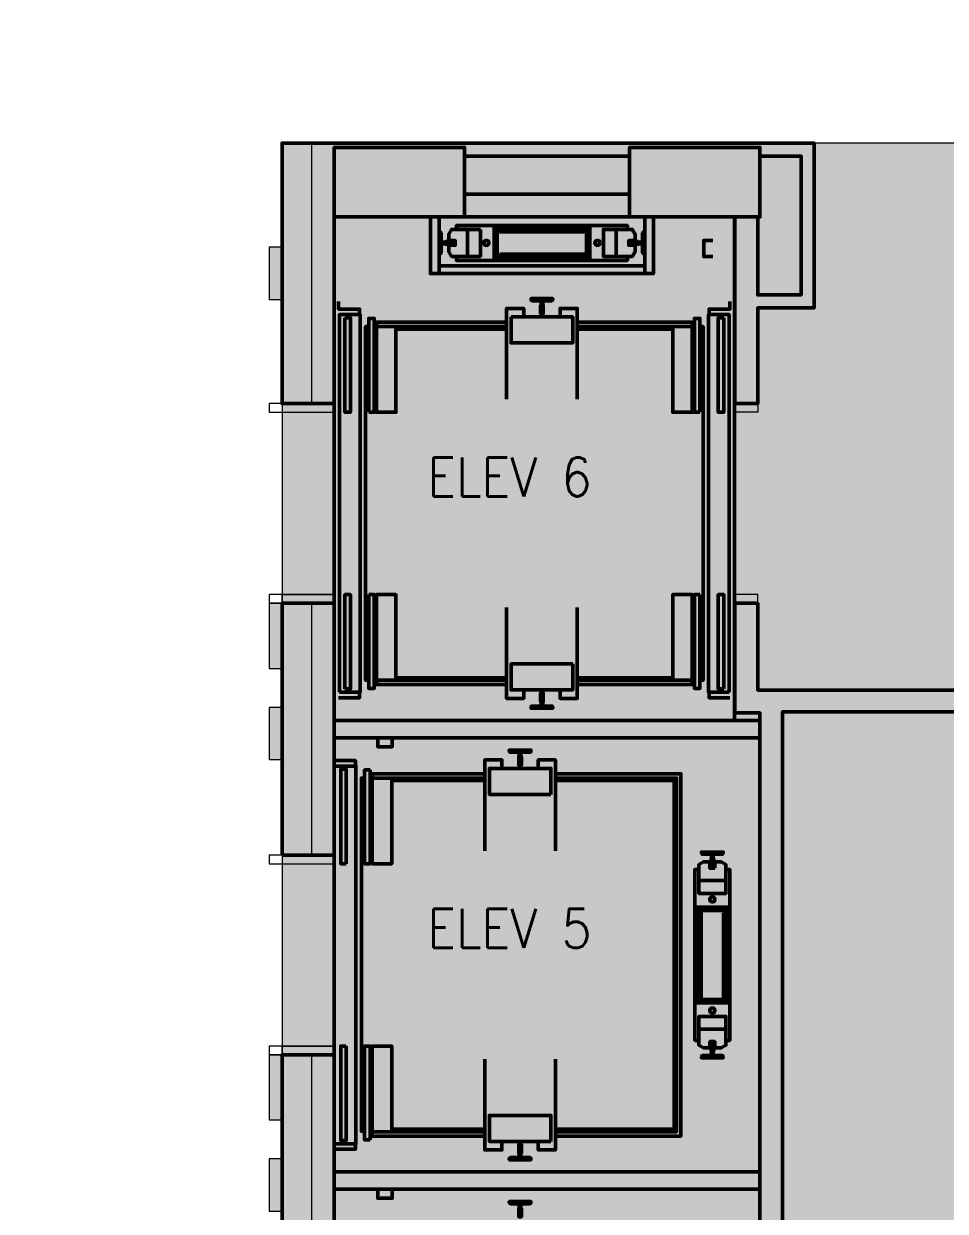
# Model space of a CAD drawing. Header units: inches. Extents: x 416 to 2283, y -56 to 1824.
# Drawn here: x 1108.4 to 1320.6, y 705.9 to 979.5 of the extents above; entities that cross this region are included whole.
import ezdxf

# ---------------------------------------------------------------- set-up
doc = ezdxf.new("R2010")
doc.units = ezdxf.units.IN
doc.header["$MEASUREMENT"] = 0
for name, color, linetype, lineweight in [('A-DETL-GENF', 92, 'Continuous', 9), ('A-DETL-THIN', 151, 'Continuous', 9), ('Orbis - Background_dwg', 8, 'Continuous', 9), ('Orbis_AR$0$TI_Grid_E957150$0$S-11-COLS-CONC', 50, 'Continuous', 50), ('Orbis_BB$0$A-Wall-Exst', 7, 'Continuous', 9), ('Orbis_BB$0$TI_ARCH-02_E957150$0$A-Anno-Note96', 10, 'Continuous', 20), ('Orbis_BB$0$TI_ARCH-02_E957150$0$A-Door', 250, 'Continuous', 13), ('Orbis_BB$0$TI_Grid_E957150$0$S-02-COLS-CONC', 50, 'Continuous', 50), ('Orbis_BB$0$TI_Grid_E957150$0$S-04-COLS-CONC', 50, 'Continuous', 50), ('Orbis_BB$0$TI_Grid_E957150$0$S-05-COLS-CONC', 50, 'Continuous', 50), ('Orbis_BB$0$TI_Grid_E957150$0$S-06-COLS-CONC', 50, 'Continuous', 50), ('Orbis_BB$0$TI_Grid_E957150$0$S-07-COLS-CONC', 50, 'Continuous', 50), ('Orbis_BB$0$TI_Grid_E957150$0$S-08-COLS-CONC', 50, 'Continuous', 50), ('Orbis_BB$0$TI_Grid_E957150$0$S-09-COLS-CONC', 50, 'Continuous', 50), ('Orbis_BB$0$TI_Grid_E957150$0$S-11-COLS-CONC', 50, 'Continuous', 50), ('Orbis_BB$0$TI_Grid_E957150$0$S-12-COLS-CONC', 50, 'Continuous', 50), ('Orbis_BB$0$TI_Grid_E957150$0$S-13-COLS-CONC', 50, 'Continuous', 50), ('Orbis_BB$0$TI_Grid_E957150$0$S-13-COLS-CONC-PATT', 10, 'Continuous', 20), ('Orbis_BB$0$TI_Grid_E957150$0$S-14-COLS-CONC', 50, 'Continuous', 50), ('Orbis_BB$0$TI_Grid_E957150$0$S-P1-COLS-CONC', 50, 'Continuous', 50), ('Orbis_BB$0$TI_Grid_E957150$0$S-P4-COLS-CONC', 50, 'Continuous', 50)]:
    doc.layers.add(name, color=color, linetype=linetype, lineweight=lineweight)
doc.layers.add('Orbis_BB$0$TI_ARCH-02_E957150$0$A-Door-NPLT', color=250, linetype='Continuous', lineweight=13, plot=False)
doc.styles.add('romans', font='romans__.ttf', dxfattribs={"width": 0.9, "height": 9})

# ---------------------------------------------------------------- blocks, each defined once
blk = doc.blocks.new('Orbis - Background_dwg__U12-7347693-Level XX  POWER _ SIGNAL')
at = {"layer": 'Orbis_BB$0$TI_Grid_E957150$0$S-13-COLS-CONC-PATT', "lineweight": 50}
blk.add_hatch(color=50, dxfattribs=at).paths.add_polyline_path([(11986.16, 1740.91), (11986.16, 1756.91), (11956.16, 1756.91), (11956.16, 1740.91), (11985.66, 1740.91)], flags=0)
at = {"layer": 'Orbis_BB$0$TI_Grid_E957150$0$S-13-COLS-CONC', "flags": 128}
blk.add_lwpolyline([(11986.16, 1756.91), (11956.16, 1756.91), (11956.16, 1740.91), (11986.16, 1740.91)], close=True, dxfattribs=at)
blk = doc.blocks.new('Orbis - Background_dwg__U17-7347698-Level XX  POWER _ SIGNAL')
at = {"layer": 'Orbis_BB$0$TI_Grid_E957150$0$S-13-COLS-CONC-PATT', "lineweight": 50}
blk.add_hatch(color=50, dxfattribs=at).paths.add_polyline_path([(11918.16, 1740.91), (11918.16, 1756.91), (11888.16, 1756.91), (11888.16, 1740.91), (11902.68, 1740.91)], flags=0)
at = {"layer": 'Orbis_BB$0$TI_Grid_E957150$0$S-13-COLS-CONC', "flags": 128}
blk.add_lwpolyline([(11918.16, 1740.91), (11888.16, 1740.91), (11888.16, 1756.91), (11918.16, 1756.91)], close=True, dxfattribs=at)
blk = doc.blocks.new('Orbis - Background_dwg__U39-7347720-Level XX  POWER _ SIGNAL')
at = {"layer": 'Orbis_BB$0$TI_Grid_E957150$0$S-12-COLS-CONC', "flags": 128}
blk.add_lwpolyline([(11918.16, 1740.91), (11888.16, 1740.91), (11888.16, 1756.91), (11918.16, 1756.91)], close=True, dxfattribs=at)
blk = doc.blocks.new('Orbis - Background_dwg__U40-7347721-Level XX  POWER _ SIGNAL')
at = {"layer": 'Orbis_BB$0$TI_Grid_E957150$0$S-12-COLS-CONC', "flags": 128}
blk.add_lwpolyline([(11986.16, 1740.91), (11956.16, 1740.91), (11956.16, 1756.91), (11986.16, 1756.91)], close=True, dxfattribs=at)
blk = doc.blocks.new('Orbis - Background_dwg_Orbis_BB-7347761-Level XX  POWER _ SIGNAL')
at = {"layer": 'Orbis_BB$0$A-Wall-Exst'}
h = blk.add_hatch(color=256, dxfattribs=at)
h.paths.add_polyline_path([(12382.66, 1399.92), (12382.66, 1400.92), (12382.66, 1415.92), (12382.6, 1415.92), (12382.6, 1399.92)], flags=0)
h.paths.add_polyline_path([(11876.16, 1399.92), (11882.91, 1399.92), (11882.91, 1402.92), (11888.16, 1402.92), (11888.16, 1443.92), (11873.16, 1443.92), (11873.16, 1428.92), (11876.16, 1428.92), (11876.16, 1400.91)], flags=0)
h.paths.add_polyline_path([(11986.16, 1404.92), (11991.41, 1404.92), (11991.41, 1626.92), (12056.66, 1626.92), (12056.66, 1631.92), (11985.66, 1631.92), (11985.66, 1651.92), (11980.41, 1651.92), (11980.41, 1626.67), (11986.16, 1626.67), (11986.16, 1411.13)], flags=0)
h.paths.add_polyline_path([(12125.14, 1404.92), (12205.91, 1404.92), (12205.91, 1512.91), (12097.41, 1512.91), (12097.41, 1404.92), (12102.66, 1404.92)], flags=0)
h.paths.add_polyline_path([(12377.72, 1404.92), (12377.72, 1703.29), (12382.6, 1703.29), (12382.6, 1691.42), (12382.66, 1691.42), (12382.66, 1757.92), (12261.66, 1757.92), (12261.66, 1752.92), (12377.66, 1752.92), (12377.66, 1404.92)], flags=0)
h.paths.add_polyline_path([(12102.66, 1405.17), (12102.66, 1507.66), (12200.66, 1507.66), (12200.66, 1405.17), (12125.14, 1405.17)], flags=0)
h.paths.add_polyline_path([(11918.16, 1411.66), (11956.16, 1411.66), (11956.16, 1416.91), (11918.16, 1416.91)], flags=0)
h.paths.add_polyline_path([(12382.66, 1415.92), (12382.66, 1516.42), (12382.6, 1516.42), (12382.6, 1415.92)], flags=0)
h.paths.add_polyline_path([(11882.91, 1489.92), (11888.16, 1489.92), (11888.16, 1547.92), (11873.16, 1547.92), (11873.16, 1532.92), (11876.16, 1532.92), (11876.16, 1523.92), (11873.16, 1523.92), (11873.16, 1511.92), (11876.16, 1511.92), (11876.16, 1489.92), (11881.21, 1489.92)], flags=0)
h.paths.add_polyline_path([(12382.66, 1639.42), (12382.66, 1640.42), (12382.6, 1640.42), (12382.6, 1639.42)], flags=0)
h.paths.add_polyline_path([(12382.6, 1519.42), (12382.66, 1519.42), (12382.66, 1639.42), (12382.6, 1639.42), (12382.6, 1560.38)], flags=0)
h.paths.add_polyline_path([(12125.14, 1536.67), (12200.66, 1536.67), (12200.66, 1542.91), (12204.66, 1542.91), (12204.66, 1722.91), (12200.66, 1722.91), (12200.66, 1752.92), (12221.66, 1752.92), (12221.66, 1757.92), (12196.66, 1757.92), (12196.66, 1751.92), (12198.66, 1751.92), (12198.66, 1541.92), (12104.66, 1541.92), (12104.66, 1751.92), (12156.66, 1751.92), (12156.66, 1757.92), (12085.66, 1757.92), (12085.66, 1719.93), (12098.66, 1719.93), (12098.66, 1631.92), (12096.66, 1631.92), (12096.66, 1626.92), (12098.66, 1626.92), (12098.66, 1542.91), (12102.66, 1542.91), (12102.66, 1536.67), (12104.66, 1536.67)], flags=0)
h.paths.add_polyline_path([(11879.25, 1593.92), (11888.16, 1593.92), (11888.16, 1651.92), (11873.16, 1651.92), (11873.16, 1636.92), (11876.16, 1636.92), (11876.16, 1627.92), (11873.16, 1627.92), (11873.16, 1615.92), (11876.16, 1615.92), (11876.16, 1593.92)], flags=0)
h.paths.add_polyline_path([(12382.6, 1643.42), (12382.66, 1643.44), (12382.66, 1684.42), (12382.6, 1684.42), (12382.6, 1643.44)], flags=0)
h.paths.add_polyline_path([(11888.16, 1697.92), (11888.16, 1756.91), (11918.16, 1756.91), (11918.16, 1754.92), (11956.16, 1754.92), (11956.16, 1756.91), (11986.16, 1756.91), (11986.16, 1754.92), (11995.66, 1754.92), (11995.66, 1722.93), (11985.66, 1722.93), (11985.66, 1740.91), (11980.41, 1740.91), (11980.41, 1697.92), (11985.66, 1697.92), (11985.66, 1719.93), (11998.66, 1719.93), (11998.66, 1757.92), (11876.16, 1757.92), (11876.16, 1733.92), (11873.16, 1733.92), (11873.16, 1721.92), (11876.16, 1721.92), (11876.16, 1697.92), (11882.91, 1697.92)], flags=0)
h.paths.add_polyline_path([(12088.71, 1722.91), (12088.66, 1722.93), (12088.66, 1754.92), (12102.66, 1754.92), (12102.64, 1722.91), (12098.66, 1722.91)], flags=0)
h.paths.add_polyline_path([(11956.16, 1740.92), (11956.16, 1746.17), (11918.16, 1746.17), (11918.16, 1740.92)], flags=0)
at = {"layer": 'Orbis_AR$0$TI_Grid_E957150$0$S-11-COLS-CONC'}
for p, q in [((11912.29, 1740.91), (11912.29, 1727.85)), ((11959.66, 1740.91), (11959.66, 1727.85)), ((11912.79, 1735.29), (11912.79, 1737.23)), ((11924.95, 1738.46), (11946.99, 1738.46)), ((11925.8, 1738.26), (11925.8, 1738.46)), ((11926.11, 1738.26), (11926.11, 1738.46)), ((11926.27, 1738.07), (11945.64, 1738.07)), ((11945.83, 1738.26), (11945.83, 1738.46)), ((11946.15, 1738.26), (11946.15, 1738.46)), ((11959.16, 1735.29), (11959.16, 1737.23)), ((11912.79, 1732.61), (11912.79, 1734.54)), ((11959.16, 1732.61), (11959.16, 1734.54)), ((11925.8, 1731.38), (11925.8, 1731.57)), ((11926.11, 1731.38), (11926.11, 1731.57)), ((11926.27, 1731.77), (11945.64, 1731.77)), ((11945.83, 1731.38), (11945.83, 1731.57)), ((11946.15, 1731.38), (11946.15, 1731.57)), ((11959.66, 1729.66), (11912.29, 1729.66)), ((11924.95, 1731.38), (11946.99, 1731.38)), ((11933.47, 1721.92), (11933.47, 1722.06)), ((11935.6, 1721.6), (11933.66, 1721.6)), ((11938.29, 1721.6), (11936.35, 1721.6)), ((11935.66, 1718.64), (11935.66, 1720.35)), ((11936.29, 1720.35), (11936.29, 1718.64)), ((11927.85, 1715.66), (11897.86, 1715.66)), ((11971.09, 1715.66), (11944.1, 1715.66)), ((11897.86, 1634.17), (11927.85, 1634.17)), ((11944.1, 1634.17), (11971.09, 1634.17)), ((11935.6, 1628.24), (11933.66, 1628.24)), ((11938.29, 1628.24), (11936.35, 1628.24)), ((11986.16, 1620.92), (11888.16, 1620.92)), ((11928.46, 1618.06), (11928.46, 1617.92)), ((11928.65, 1617.6), (11930.58, 1617.6)), ((11931.33, 1617.6), (11933.27, 1617.6)), ((11933.46, 1617.92), (11933.46, 1618.06)), ((11896.41, 1611.66), (11922.83, 1611.66)), ((11972.91, 1594.1), (11974.85, 1594.1)), ((11975.6, 1594.1), (11977.53, 1594.1)), ((11971.68, 1559.9), (11971.68, 1581.94)), ((11971.68, 1581.09), (11971.88, 1581.09)), ((11978.57, 1581.09), (11978.76, 1581.09)), ((11978.76, 1559.9), (11978.76, 1581.94)), ((11971.68, 1580.78), (11971.88, 1580.78)), ((11972.07, 1561.21), (11972.07, 1580.58)), ((11978.37, 1561.21), (11978.37, 1580.58)), ((11978.57, 1580.78), (11978.76, 1580.78)), ((11971.68, 1561.06), (11971.88, 1561.06)), ((11971.68, 1560.74), (11971.88, 1560.74)), ((11978.57, 1561.06), (11978.76, 1561.06)), ((11978.57, 1560.74), (11978.76, 1560.74)), ((11972.91, 1547.73), (11974.85, 1547.73)), ((11975.6, 1547.73), (11977.53, 1547.73)), ((11922.83, 1530.17), (11896.41, 1530.17)), ((11928.46, 1523.77), (11928.46, 1523.91)), ((11928.65, 1524.24), (11930.58, 1524.24)), ((11931.33, 1524.24), (11933.27, 1524.24)), ((11933.46, 1523.91), (11933.46, 1523.77)), ((11888.16, 1520.92), (11986.16, 1520.92)), ((11986.16, 1516.92), (11888.16, 1516.92)), ((11928.46, 1514.06), (11928.46, 1513.92)), ((11928.65, 1513.6), (11930.58, 1513.6)), ((11931.33, 1513.6), (11933.27, 1513.6)), ((11933.46, 1513.92), (11933.46, 1514.06))]:
    blk.add_line(p, q, dxfattribs=at)
at = {"layer": 'Orbis_AR$0$TI_Grid_E957150$0$S-11-COLS-CONC', "flags": 128}
for points in [[(11980.29, 1624.92), (11980.29, 1740.91), (11888.16, 1740.91), (11888.16, 1416.91), (11986.16, 1416.91), (11986.16, 1624.92), (11888.16, 1624.92)], [(11961.66, 1740.91), (11961.66, 1727.85), (11910.29, 1727.85), (11910.29, 1740.91)], [(11912.6, 1737.42), (11912.29, 1737.42), (11912.29, 1732.42), (11912.6, 1732.42)], [(11918.67, 1738.03), (11915.16, 1738.03), (11914.53, 1736.94), (11914.53, 1735.47), (11916.03, 1735.47), (11916.03, 1734.37), (11914.53, 1734.37), (11914.53, 1732.9), (11915.16, 1731.81), (11918.67, 1731.81), (11921.82, 1731.81), (11921.82, 1738.03)], [(11924.95, 1738.93), (11916.29, 1738.93), (11916.29, 1738.03)], [(11918.67, 1731.81), (11918.86, 1732.01), (11918.86, 1737.83), (11918.67, 1738.03), (11921.82, 1738.03)], [(11924.95, 1730.9), (11924.95, 1738.93), (11946.99, 1738.93), (11946.99, 1730.9)], [(11955.65, 1738.03), (11955.65, 1738.93), (11946.99, 1738.93)], [(11953.28, 1738.03), (11956.78, 1738.03), (11957.41, 1736.94), (11957.41, 1735.47), (11955.96, 1735.47), (11955.96, 1734.37), (11957.41, 1734.37), (11957.41, 1732.9), (11956.78, 1731.81), (11953.28, 1731.81), (11950.13, 1731.81), (11950.13, 1738.03), (11953.28, 1738.03), (11953.08, 1737.83), (11953.08, 1732.01), (11953.28, 1731.81)], [(11959.35, 1737.42), (11959.66, 1737.42), (11959.66, 1732.42), (11959.35, 1732.42)], [(11912.98, 1734.73), (11913.82, 1734.73), (11913.82, 1734.61), (11915.79, 1734.61), (11915.79, 1735.23), (11915.79, 1734.61)], [(11915.79, 1735.23), (11913.82, 1735.23), (11913.82, 1735.11), (11912.98, 1735.11)], [(11956.16, 1735.23), (11956.16, 1734.61), (11956.16, 1735.23), (11958.13, 1735.23), (11958.13, 1735.11), (11958.97, 1735.11)], [(11958.97, 1734.73), (11958.13, 1734.73), (11958.13, 1734.61), (11956.16, 1734.61)], [(11975.34, 1735.49), (11973.23, 1735.49), (11973.23, 1731.76), (11975.34, 1731.76)], [(11916.29, 1731.81), (11916.29, 1730.9), (11955.65, 1730.9), (11955.65, 1731.81)], [(11893.98, 1718.42), (11893.98, 1719.67), (11889.17, 1719.67), (11889.17, 1721.42)], [(11933.47, 1721.78), (11933.47, 1722.1), (11938.47, 1722.1), (11938.47, 1721.78)], [(11936.16, 1721.41), (11936.16, 1720.57), (11936.29, 1720.57), (11936.29, 1718.6), (11935.66, 1718.6), (11935.66, 1720.57), (11935.79, 1720.57), (11935.79, 1721.41)], [(11974.47, 1718.42), (11974.47, 1719.67), (11979.28, 1719.67), (11979.28, 1721.42)], [(11927.85, 1698.92), (11927.85, 1719.82), (11931.79, 1719.82), (11931.79, 1717.88)], [(11944.1, 1698.92), (11944.1, 1719.82), (11940.16, 1719.82), (11940.16, 1717.88)], [(11896.11, 1634.17), (11895.36, 1634.17), (11895.36, 1715.66), (11896.11, 1715.66)], [(11927.85, 1716.66), (11897.86, 1716.66), (11897.86, 1695.92), (11902.36, 1695.92), (11902.36, 1715.07), (11927.85, 1715.07)], [(11944.1, 1716.66), (11970.59, 1716.66), (11970.59, 1695.92), (11966.09, 1695.92), (11966.09, 1715.07), (11944.11, 1715.07)], [(11972.34, 1634.17), (11973.09, 1634.17), (11973.09, 1715.66), (11972.34, 1715.66)], [(11927.85, 1634.76), (11902.36, 1634.76), (11902.36, 1653.92), (11897.86, 1653.92), (11897.86, 1633.17), (11927.85, 1633.17)], [(11944.11, 1634.76), (11966.09, 1634.76), (11966.09, 1653.92), (11970.59, 1653.92), (11970.59, 1633.17), (11944.1, 1633.17)], [(11931.79, 1631.96), (11931.79, 1630.01), (11927.85, 1630.01), (11927.85, 1650.92)], [(11944.1, 1650.92), (11944.1, 1630.01), (11940.16, 1630.01), (11940.16, 1631.96)], [(11893.98, 1631.42), (11893.98, 1630.17), (11889.17, 1630.17)], [(11936.16, 1628.42), (11936.16, 1629.27), (11936.29, 1629.27), (11936.29, 1631.24), (11935.66, 1631.24), (11935.66, 1629.27), (11935.79, 1629.27), (11935.79, 1628.42)], [(11974.47, 1631.42), (11974.47, 1630.17), (11979.28, 1630.17)], [(11933.47, 1628.05), (11933.47, 1627.74), (11938.47, 1627.74), (11938.47, 1628.05)], [(11901.52, 1620.89), (11901.52, 1618.85), (11898.18, 1618.85), (11898.18, 1620.89)], [(11933.46, 1617.78), (11933.46, 1618.1), (11928.46, 1618.1), (11928.46, 1617.78)], [(11930.77, 1617.41), (11930.77, 1616.57), (11930.65, 1616.57), (11930.65, 1614.6), (11931.27, 1614.6), (11931.27, 1616.57), (11931.15, 1616.57), (11931.15, 1617.41)], [(11888.22, 1615.67), (11893.04, 1615.67), (11893.04, 1614.42)], [(11888.41, 1614.42), (11893.16, 1614.42), (11893.16, 1527.42), (11888.41, 1527.42)], [(11926.77, 1613.88), (11926.77, 1615.82), (11922.83, 1615.82), (11922.83, 1594.92)], [(11935.15, 1613.88), (11935.15, 1615.82), (11939.08, 1615.82), (11939.08, 1594.92)], [(11895.16, 1530.29), (11894.41, 1530.29), (11894.41, 1611.66), (11895.16, 1611.66)], [(11922.83, 1612.66), (11896.91, 1612.66), (11896.91, 1591.92), (11901.41, 1591.92), (11901.41, 1611.07), (11922.83, 1611.07)], [(11939.08, 1612.66), (11968, 1612.66), (11968, 1529.17), (11939.08, 1529.17)], [(11939.08, 1611.66), (11967, 1611.66), (11967, 1530.17), (11939.08, 1530.17)], [(11939.08, 1611.07), (11966.41, 1611.07), (11966.41, 1530.76), (11939.08, 1530.76)], [(11977.72, 1594.29), (11977.72, 1594.6), (11972.72, 1594.6), (11972.72, 1594.29)], [(11975.03, 1593.91), (11975.03, 1593.07), (11974.91, 1593.07), (11974.91, 1591.1), (11975.53, 1591.1), (11974.91, 1591.1)], [(11975.53, 1591.1), (11975.53, 1593.07), (11975.41, 1593.07), (11975.41, 1593.91)], [(11972.11, 1551.24), (11971.21, 1551.24), (11971.21, 1590.6), (11972.11, 1590.6)], [(11978.33, 1590.6), (11979.24, 1590.6), (11979.24, 1581.94)], [(11972.11, 1588.22), (11972.31, 1588.03), (11978.13, 1588.03), (11978.33, 1588.22)], [(11979.24, 1559.9), (11979.24, 1581.94), (11971.21, 1581.94)], [(11977.78, 1580.58), (11978.57, 1580.58), (11978.57, 1581.17), (11971.88, 1581.17), (11971.88, 1580.58), (11972.66, 1580.58), (11972.66, 1561.21), (11971.88, 1561.21)], [(11971.88, 1561.21), (11971.88, 1560.62), (11978.57, 1560.62), (11978.57, 1561.21), (11977.78, 1561.21), (11977.78, 1580.58)], [(11971.21, 1559.9), (11979.24, 1559.9), (11979.24, 1551.24), (11978.33, 1551.24)], [(11978.33, 1553.61), (11978.13, 1553.81), (11972.31, 1553.81), (11972.11, 1553.61), (11972.11, 1556.76), (11978.33, 1556.76), (11978.33, 1553.61), (11978.33, 1550.11), (11977.24, 1549.48), (11975.77, 1549.48), (11975.77, 1550.97), (11974.67, 1550.97), (11974.67, 1549.48), (11973.2, 1549.48), (11972.11, 1550.11), (11972.11, 1553.61)], [(11922.83, 1530.76), (11901.41, 1530.76), (11901.41, 1549.92), (11896.91, 1549.92), (11896.91, 1529.17), (11922.83, 1529.17)], [(11975.53, 1550.73), (11974.91, 1550.73), (11975.53, 1550.73), (11975.53, 1548.76), (11975.41, 1548.76), (11975.41, 1547.92)], [(11975.03, 1547.92), (11975.03, 1548.76), (11974.91, 1548.76), (11974.91, 1550.73)], [(11926.77, 1527.96), (11926.77, 1526.01), (11922.83, 1526.01), (11922.83, 1546.92)], [(11935.15, 1527.96), (11935.15, 1526.01), (11939.08, 1526.01), (11939.08, 1546.92)], [(11977.72, 1547.54), (11977.72, 1547.23), (11972.72, 1547.23), (11972.72, 1547.54)], [(11888.22, 1526.17), (11893.04, 1526.17), (11893.04, 1527.42)], [(11930.77, 1524.42), (11930.77, 1525.27), (11930.65, 1525.27), (11930.65, 1527.24), (11931.27, 1527.24), (11931.27, 1525.27), (11931.15, 1525.27), (11931.15, 1524.42)], [(11933.46, 1524.05), (11933.46, 1523.74), (11928.46, 1523.74), (11928.46, 1524.05)], [(11901.52, 1516.89), (11901.52, 1514.85), (11898.18, 1514.85), (11898.18, 1516.89)], [(11933.46, 1513.78), (11933.46, 1514.1), (11928.46, 1514.1), (11928.46, 1513.78)], [(11930.77, 1513.41), (11930.77, 1512.57), (11930.65, 1512.57), (11930.65, 1510.6), (11931.27, 1510.6), (11931.27, 1512.57), (11931.15, 1512.57), (11931.15, 1513.41)]]:
    blk.add_lwpolyline(points, dxfattribs=at)
for points in [[(11926.27, 1732.36), (11945.64, 1732.36), (11945.64, 1731.57), (11946.23, 1731.57), (11946.23, 1738.26), (11945.64, 1738.26), (11945.64, 1737.48), (11926.27, 1737.48), (11926.27, 1738.26), (11925.68, 1738.26), (11925.68, 1731.57), (11926.27, 1731.57)], [(11889.36, 1631.42), (11889.36, 1718.42), (11894.11, 1718.42), (11894.11, 1631.42)], [(11928.89, 1717.88), (11928.89, 1711.88), (11943.06, 1711.88), (11943.06, 1717.88)], [(11979.09, 1631.42), (11979.09, 1718.42), (11974.34, 1718.42), (11974.34, 1631.42)], [(11890.61, 1717.67), (11890.61, 1695.92), (11891.86, 1695.92), (11891.86, 1717.67)], [(11896.11, 1695.92), (11896.11, 1717.54), (11897.36, 1717.54), (11897.36, 1695.92)], [(11972.34, 1695.92), (11972.34, 1717.54), (11971.09, 1717.54), (11971.09, 1695.92)], [(11977.84, 1717.67), (11977.84, 1695.92), (11976.59, 1695.92), (11976.59, 1717.67)], [(11890.61, 1632.17), (11890.61, 1653.92), (11891.86, 1653.92), (11891.86, 1632.17)], [(11896.11, 1653.92), (11896.11, 1632.29), (11897.36, 1632.29), (11897.36, 1653.92)], [(11972.34, 1653.92), (11972.34, 1632.29), (11971.09, 1632.29), (11971.09, 1653.92)], [(11977.84, 1632.17), (11977.84, 1653.92), (11976.59, 1653.92), (11976.59, 1632.17)], [(11943.06, 1637.96), (11928.89, 1637.96), (11928.89, 1631.96), (11943.06, 1631.96)], [(11938.04, 1607.88), (11923.87, 1607.88), (11923.87, 1613.88), (11938.04, 1613.88)], [(11890.91, 1591.92), (11890.91, 1613.67), (11889.66, 1613.67), (11889.66, 1591.92)], [(11896.41, 1613.54), (11896.41, 1591.92), (11895.16, 1591.92), (11895.16, 1613.54)], [(11975.77, 1590.86), (11974.67, 1590.86), (11974.67, 1592.36), (11973.2, 1592.36), (11972.11, 1591.73), (11972.11, 1588.22), (11972.11, 1585.07), (11978.33, 1585.07), (11978.33, 1588.22), (11978.33, 1591.73), (11977.24, 1592.36), (11975.77, 1592.36)], [(11890.91, 1549.92), (11890.91, 1528.17), (11889.66, 1528.17), (11889.66, 1549.92)], [(11896.41, 1528.29), (11896.41, 1549.92), (11895.16, 1549.92), (11895.16, 1528.29)], [(11938.04, 1527.96), (11923.87, 1527.96), (11923.87, 1533.96), (11938.04, 1533.96)]]:
    blk.add_lwpolyline(points, close=True, dxfattribs=at)
at = {"layer": 'Orbis_AR$0$TI_Grid_E957150$0$S-11-COLS-CONC'}
for centre in [(11923.18, 1734.92), (11948.77, 1734.92), (11975.22, 1583.71), (11975.22, 1558.12)]:
    blk.add_circle(centre, 0.59, dxfattribs=at)
for centre, start, end in [((11912.6, 1737.23), 0, 90), ((11959.35, 1737.23), 90, 180), ((11912.98, 1735.29), 180, 270), ((11912.98, 1734.54), 90, 180), ((11958.97, 1735.29), 270, 0), ((11958.97, 1734.54), 0, 90), ((11912.6, 1732.61), 270, 0), ((11959.35, 1732.61), 180, 270), ((11933.66, 1721.78), 180, 270), ((11935.6, 1721.41), 0, 90), ((11936.35, 1721.41), 90, 180), ((11938.29, 1721.78), 270, 0), ((11933.66, 1628.05), 90, 180), ((11935.6, 1628.42), 270, 0), ((11936.35, 1628.42), 180, 270), ((11938.29, 1628.05), 0, 90), ((11928.65, 1617.78), 180, 270), ((11930.58, 1617.41), 0, 90), ((11931.33, 1617.41), 90, 180), ((11933.27, 1617.78), 270, 0), ((11972.91, 1594.29), 180, 270), ((11974.85, 1593.91), 0, 90), ((11975.6, 1593.91), 90, 180), ((11977.53, 1594.29), 270, 0), ((11972.91, 1547.54), 90, 180), ((11974.85, 1547.92), 270, 0), ((11975.6, 1547.92), 180, 270), ((11977.53, 1547.54), 0, 90), ((11928.65, 1524.05), 90, 180), ((11930.58, 1524.42), 270, 0), ((11931.33, 1524.42), 180, 270), ((11933.27, 1524.05), 0, 90), ((11928.65, 1513.78), 180, 270), ((11930.58, 1513.41), 0, 90), ((11931.33, 1513.41), 90, 180), ((11933.27, 1513.78), 270, 0)]:
    blk.add_arc(centre, 0.187, start, end, dxfattribs=at)
at = {"layer": 'Orbis_BB$0$A-Wall-Exst', "color": 250, "lineweight": 13}
for p, q in [((11882.91, 1757.92), (11882.91, 1697.92)), ((11882.91, 1651.92), (11882.91, 1593.92)), ((11882.91, 1547.92), (11882.91, 1489.92))]:
    blk.add_line(p, q, dxfattribs=at)
at = {"layer": 'Orbis_BB$0$A-Wall-Exst', "color": 50, "lineweight": 50, "flags": 128}
for points in [[(11980.41, 1719.93), (11980.41, 1697.92), (11985.66, 1697.92), (11985.66, 1719.93), (11998.66, 1719.93), (11998.66, 1757.92), (11876.16, 1757.92), (11876.16, 1697.92), (11888.16, 1697.92), (11888.16, 1754.92), (11888.16, 1756.91), (11918.16, 1756.91), (11918.16, 1754.92), (11956.16, 1754.92), (11956.16, 1756.91), (11986.16, 1756.91), (11986.16, 1754.92), (11995.66, 1754.92), (11995.66, 1722.93), (11985.66, 1722.93), (11985.66, 1740.91), (11980.41, 1740.91)], [(11956.16, 1740.92), (11956.16, 1746.17), (11918.16, 1746.17), (11918.16, 1740.92)], [(11876.16, 1593.92), (11888.16, 1593.92), (11888.16, 1651.92), (11876.16, 1651.92)], [(11888.16, 1547.92), (11876.16, 1547.92), (11876.16, 1489.92), (11888.16, 1489.92)]]:
    blk.add_lwpolyline(points, close=True, dxfattribs=at)
at = {"layer": 'Orbis_BB$0$A-Wall-Exst', "flags": 128}
for points in [[(11876.16, 1733.92), (11873.16, 1733.92), (11873.16, 1721.92), (11876.16, 1721.92)], [(11876.16, 1651.92), (11873.16, 1651.92), (11873.16, 1636.92), (11876.16, 1636.92)], [(11876.16, 1627.92), (11873.16, 1627.92), (11873.16, 1615.92), (11876.16, 1615.92)], [(11876.16, 1547.92), (11873.16, 1547.92), (11873.16, 1532.92), (11876.16, 1532.92)], [(11876.16, 1523.92), (11873.16, 1523.92), (11873.16, 1511.92), (11876.16, 1511.92)]]:
    blk.add_lwpolyline(points, dxfattribs=at)
at = {"layer": 'Orbis_BB$0$A-Wall-Exst', "color": 50, "lineweight": 50, "flags": 128}
blk.add_lwpolyline([(11991.41, 1404.92), (11991.41, 1626.92), (12056.66, 1626.92), (12056.66, 1631.92), (11986.16, 1631.92), (11985.66, 1631.92), (11985.66, 1651.92), (11980.41, 1651.92), (11980.41, 1626.67), (11986.16, 1626.67), (11986.16, 1404.92)], dxfattribs=at)
at = {"layer": 'Orbis_BB$0$TI_ARCH-02_E957150$0$A-Door', "flags": 128}
for points in [[(11888.16, 1697.92), (11873.16, 1697.92), (11873.16, 1695.92), (11888.16, 1695.92)], [(11980.41, 1695.92), (11980.41, 1697.92), (11985.66, 1697.92), (11985.66, 1695.92)], [(11888.16, 1653.92), (11873.16, 1653.92), (11873.16, 1651.92), (11888.16, 1651.92)], [(11980.41, 1653.92), (11980.41, 1651.92), (11985.66, 1651.92), (11985.66, 1653.92)], [(11888.16, 1593.92), (11873.16, 1593.92), (11873.16, 1591.92), (11888.16, 1591.92)], [(11888.16, 1549.92), (11873.16, 1549.92), (11873.16, 1547.92), (11888.16, 1547.92)]]:
    blk.add_lwpolyline(points, close=True, dxfattribs=at)
at = {"layer": 'Orbis_BB$0$TI_ARCH-02_E957150$0$A-Door-NPLT', "flags": 128}
for points in [[(11888.16, 1695.92), (11888.16, 1697.92), (11876.16, 1697.92), (11876.16, 1695.92), (11888.16, 1695.92), (11888.16, 1697.92), (11876.16, 1697.92), (11876.16, 1695.92)], [(11888.16, 1653.92), (11888.16, 1651.92), (11876.16, 1651.92), (11876.16, 1653.92), (11888.16, 1653.92), (11888.16, 1651.92), (11876.16, 1651.92), (11876.16, 1653.92)], [(11888.16, 1591.92), (11888.16, 1593.92), (11876.16, 1593.92), (11876.16, 1591.92)], [(11888.16, 1549.92), (11888.16, 1547.92), (11876.16, 1547.92), (11876.16, 1549.92)]]:
    blk.add_lwpolyline(points, close=True, dxfattribs=at)
at = {"layer": 'Orbis_BB$0$TI_Grid_E957150$0$S-02-COLS-CONC', "flags": 128}
for points in [[(11918.16, 1756.91), (11888.16, 1756.91), (11888.16, 1740.91), (11918.16, 1740.91)], [(11986.16, 1756.91), (11956.16, 1756.91), (11956.16, 1740.91), (11986.16, 1740.91)]]:
    blk.add_lwpolyline(points, close=True, dxfattribs=at)
at = {"layer": 'Orbis_BB$0$TI_Grid_E957150$0$S-04-COLS-CONC', "flags": 128}
for points in [[(11918.16, 1756.91), (11888.16, 1756.91), (11888.16, 1740.91), (11918.16, 1740.91)], [(11986.16, 1756.91), (11956.16, 1756.91), (11956.16, 1740.91), (11986.16, 1740.91)]]:
    blk.add_lwpolyline(points, close=True, dxfattribs=at)
at = {"layer": 'Orbis_BB$0$TI_Grid_E957150$0$S-05-COLS-CONC', "flags": 128}
for points in [[(11918.16, 1756.91), (11888.16, 1756.91), (11888.16, 1740.91), (11918.16, 1740.91)], [(11986.16, 1756.91), (11956.16, 1756.91), (11956.16, 1740.91), (11986.16, 1740.91)]]:
    blk.add_lwpolyline(points, close=True, dxfattribs=at)
at = {"layer": 'Orbis_BB$0$TI_Grid_E957150$0$S-06-COLS-CONC', "flags": 128}
for points in [[(11918.16, 1740.91), (11888.16, 1740.91), (11888.16, 1756.91), (11918.16, 1756.91)], [(11986.16, 1740.91), (11956.16, 1740.91), (11956.16, 1756.91), (11986.16, 1756.91)]]:
    blk.add_lwpolyline(points, close=True, dxfattribs=at)
at = {"layer": 'Orbis_BB$0$TI_Grid_E957150$0$S-07-COLS-CONC', "flags": 128}
for points in [[(11918.16, 1756.91), (11888.16, 1756.91), (11888.16, 1740.91), (11918.16, 1740.91)], [(11986.16, 1756.91), (11956.16, 1756.91), (11956.16, 1740.91), (11986.16, 1740.91)]]:
    blk.add_lwpolyline(points, close=True, dxfattribs=at)
at = {"layer": 'Orbis_BB$0$TI_Grid_E957150$0$S-08-COLS-CONC', "flags": 128}
for points in [[(11918.16, 1740.91), (11888.16, 1740.91), (11888.16, 1756.91), (11918.16, 1756.91)], [(11986.16, 1740.91), (11956.16, 1740.91), (11956.16, 1756.91), (11986.16, 1756.91)]]:
    blk.add_lwpolyline(points, close=True, dxfattribs=at)
at = {"layer": 'Orbis_BB$0$TI_Grid_E957150$0$S-09-COLS-CONC', "flags": 128}
for points in [[(11918.16, 1756.91), (11888.16, 1756.91), (11888.16, 1740.91), (11918.16, 1740.91)], [(11986.16, 1756.91), (11956.16, 1756.91), (11956.16, 1740.91), (11986.16, 1740.91)]]:
    blk.add_lwpolyline(points, close=True, dxfattribs=at)
at = {"layer": 'Orbis_BB$0$TI_Grid_E957150$0$S-11-COLS-CONC', "flags": 128}
for points in [[(11918.16, 1740.91), (11888.16, 1740.91), (11888.16, 1756.91), (11918.16, 1756.91)], [(11986.16, 1740.91), (11956.16, 1740.91), (11956.16, 1756.91), (11986.16, 1756.91)]]:
    blk.add_lwpolyline(points, close=True, dxfattribs=at)
at = {"layer": 'Orbis_BB$0$TI_Grid_E957150$0$S-14-COLS-CONC', "flags": 128}
blk.add_lwpolyline([(11918.16, 1756.91), (11888.16, 1756.91), (11888.16, 1740.91), (11918.16, 1740.91)], close=True, dxfattribs=at)
at = {"layer": 'Orbis_BB$0$TI_Grid_E957150$0$S-P1-COLS-CONC', "flags": 128}
for points in [[(11918.16, 1756.91), (11888.16, 1756.91), (11888.16, 1740.91), (11918.16, 1740.91)], [(11986.16, 1756.91), (11956.16, 1756.91), (11956.16, 1740.91), (11986.16, 1740.91)]]:
    blk.add_lwpolyline(points, close=True, dxfattribs=at)
at = {"layer": 'Orbis_BB$0$TI_Grid_E957150$0$S-P4-COLS-CONC', "flags": 128}
for points in [[(11918.16, 1756.91), (11888.16, 1756.91), (11888.16, 1740.91), (11918.16, 1740.91)], [(11986.16, 1756.91), (11956.16, 1756.91), (11956.16, 1740.91), (11986.16, 1740.91)]]:
    blk.add_lwpolyline(points, close=True, dxfattribs=at)
for name in ['Orbis - Background_dwg__U17-7347698-Level XX  POWER _ SIGNAL', 'Orbis - Background_dwg__U39-7347720-Level XX  POWER _ SIGNAL', 'Orbis - Background_dwg__U12-7347693-Level XX  POWER _ SIGNAL', 'Orbis - Background_dwg__U40-7347721-Level XX  POWER _ SIGNAL']:
    blk.add_blockref(name, (0, 0))
at = {"layer": 'Orbis_BB$0$TI_ARCH-02_E957150$0$A-Anno-Note96', "color": 7, "char_height": 9, "width": 52.2178, "attachment_point": 1, "line_spacing_factor": 0.983083, "style": 'romans'}
for s, insert in [('ELEV 6', (11909.59, 1685.53)), ('ELEV 5', (11909.59, 1581.53))]:
    blk.add_mtext(s, dxfattribs=dict(at, insert=insert))
blk = doc.blocks.new('Orbis - Background_dwg-7329766-Level XX  POWER _ SIGNAL')
blk.add_blockref('Orbis - Background_dwg_Orbis_BB-7347761-Level XX  POWER _ SIGNAL', (-10708.29, -805.94))

msp = doc.modelspace()

# ---------------------------------------------------------------- hatches: boundary and pattern name
at = {"layer": 'A-DETL-GENF'}
h = msp.add_hatch(color=9, dxfattribs=at)
h.paths.add_polyline_path([(1806.16, -9.77), (2180.09, -9.77), (2180.09, 282.04), (2178.37, 282.04), (2178.37, 269.98), (2160.37, 269.98), (2160.37, 281.98), (2145.5, 281.98), (2145.5, 222.1), (2148.37, 222.1), (2148.37, 48.98), (1645.98, 48.98), (1645.98, 56.98), (1645.87, 56.98), (1645.87, 67.98), (1645.98, 67.98), (1645.98, 68.19), (1645.77, 68.21), (1643.24, 68.89), (1642.84, 69.08), (1642.63, 69.12), (1642.36, 69.3), (1640.87, 69.99), (1639.47, 70.98), (1636.37, 70.98), (1636.37, 74.07), (1635.38, 75.48), (1634.68, 76.98), (1634.51, 77.24), (1634.47, 77.43), (1634.27, 77.85), (1633.6, 80.38), (1633.38, 83.07), (1633.6, 85.59), (1634.27, 88.11), (1635.38, 90.48), (1636.37, 91.9), (1636.37, 94.98), (1639.44, 94.98), (1640.87, 95.97), (1643.24, 97.08), (1645.98, 97.86), (1645.98, 97.98), (1645.87, 97.98), (1645.87, 207.29), (1645.98, 207.29), (1645.98, 208.97), (1636.37, 208.97), (1636.37, 239.19), (1645.87, 239.19), (1645.87, 593.98), (1179.62, 593.98), (1179.62, 528.98), (592.87, 528.98), (592.87, 464.97), (570.87, 464.97), (570.87, 469.97), (587.87, 469.97), (587.87, 521.97), (527.87, 521.97), (527.87, 469.97), (530.87, 469.97), (530.87, 464.97), (527.87, 464.97), (527.87, 299.85), (570.87, 299.85), (570.87, 268.97), (580.37, 268.97), (580.37, 208.97), (570.87, 208.97), (570.87, 117.73), (565.87, 117.73), (565.87, 168.98), (551.87, 168.98), (551.87, 249.98), (556.37, 249.98), (556.37, 268.97), (565.87, 268.97), (565.87, 294.85), (522.87, 294.85), (522.87, 310.85), (478.07, 310.85), (478.07, 314.85), (522.87, 314.85), (522.87, 517.98), (498.87, 517.98), (498.87, 521.97), (527.87, 521.98), (527.87, 593.97), (498.87, 593.97), (498.87, 597.97), (415.76, 597.97), (415.76, -9.77), (1750.54, -9.77)], flags=0)
h.paths.add_polyline_path([(1439.37, 58.98), (1435.75, 59.1), (1357.37, 59.1), (1357.37, 54.98), (1402.37, 54.98), (1402.37, 58.98), (1435.75, 58.98)], flags=0)
h.paths.add_polyline_path([(1354.37, 47.98), (1350.37, 47.98), (1350.37, 122.98), (1361, 122.98), (1361, 62.73), (1439.37, 62.73), (1439.37, 51.98), (1409.37, 51.98), (1409.37, 47.98), (1357.37, 47.98)], flags=0)
h.paths.add_polyline_path([(1288.37, 67.98), (1288.3, 67.99), (1285.77, 68.21), (1283.24, 68.89), (1282.84, 69.08), (1282.63, 69.12), (1282.36, 69.3), (1280.87, 69.99), (1279.47, 70.98), (1276.37, 70.98), (1276.37, 74.07), (1275.38, 75.48), (1274.68, 76.98), (1274.51, 77.24), (1274.47, 77.43), (1274.27, 77.85), (1273.6, 80.38), (1273.38, 83.07), (1273.6, 85.59), (1274.27, 88.11), (1275.38, 90.48), (1276.37, 91.9), (1276.37, 94.98), (1279.44, 94.98), (1280.87, 95.97), (1283.24, 97.08), (1285.77, 97.76), (1288.46, 97.98), (1290.97, 97.76), (1293.5, 97.08), (1295.87, 95.97), (1297.3, 94.98), (1300.37, 94.98), (1300.37, 91.9), (1301.36, 90.48), (1302.47, 88.11), (1303.14, 85.59), (1303.37, 82.97), (1303.14, 80.38), (1302.47, 77.85), (1302.27, 77.43), (1302.23, 77.24), (1302.06, 76.98), (1301.36, 75.48), (1300.37, 74.07), (1300.37, 70.98), (1297.27, 70.98), (1295.87, 69.99), (1294.38, 69.3), (1294.11, 69.12), (1293.9, 69.08), (1293.5, 68.89), (1290.97, 68.21), (1288.41, 67.98)], flags=0)
h.paths.add_polyline_path([(568.37, 67.98), (568.3, 67.99), (565.77, 68.21), (563.24, 68.89), (562.84, 69.08), (562.63, 69.12), (562.36, 69.3), (560.87, 69.99), (559.47, 70.98), (556.37, 70.98), (556.37, 74.07), (555.38, 75.48), (554.68, 76.98), (554.51, 77.24), (554.47, 77.43), (554.27, 77.85), (553.6, 80.38), (553.38, 83.07), (553.6, 85.59), (554.27, 88.11), (555.38, 90.48), (556.37, 91.9), (556.37, 94.98), (559.44, 94.98), (560.87, 95.97), (563.24, 97.08), (565.77, 97.76), (568.46, 97.98), (570.97, 97.76), (573.5, 97.08), (575.87, 95.97), (577.3, 94.98), (580.37, 94.98), (580.37, 91.9), (581.36, 90.48), (582.47, 88.11), (583.14, 85.59), (583.37, 82.97), (583.14, 80.38), (582.47, 77.85), (582.27, 77.43), (582.23, 77.24), (582.06, 76.98), (581.36, 75.48), (580.37, 74.07), (580.37, 70.98), (577.27, 70.98), (575.87, 69.99), (574.38, 69.3), (574.11, 69.12), (573.9, 69.08), (573.5, 68.89), (570.97, 68.21), (568.41, 67.98)], flags=0)
h.paths.add_polyline_path([(928.37, 67.98), (928.24, 68), (925.84, 68.21), (923.32, 68.89), (922.97, 69.05), (922.63, 69.12), (922.17, 69.42), (920.95, 69.99), (919.55, 70.98), (916.37, 70.98), (916.37, 74.18), (915.46, 75.48), (914.94, 76.59), (914.49, 77.34), (914.35, 77.85), (913.68, 80.38), (913.45, 82.58), (913.39, 83.07), (913.51, 83.68), (913.68, 85.59), (914.51, 88.72), (914.92, 89.32), (915.46, 90.48), (916.37, 91.79), (916.37, 94.98), (919.52, 94.98), (920.95, 95.97), (922.25, 96.58), (922.63, 96.83), (922.91, 96.89), (923.32, 97.08), (925.84, 97.76), (928.54, 97.98), (931.05, 97.76), (933.58, 97.08), (935.95, 95.97), (937.37, 94.98), (940.37, 94.98), (940.37, 92.01), (941.44, 90.48), (942.54, 88.11), (943.22, 85.59), (943.45, 82.98), (943.22, 80.38), (942.54, 77.85), (941.44, 75.48), (940.37, 73.96), (940.37, 70.98), (937.35, 70.98), (935.95, 69.99), (933.58, 68.89), (931.05, 68.21), (928.41, 67.98)], flags=0)
h.paths.add_polyline_path([(555.37, 172.48), (565.87, 172.48), (565.87, 208.97), (556.37, 208.97), (556.37, 246.48), (555.37, 246.48), (555.37, 200.74)], flags=0)
h.paths.add_polyline_path([(916.37, 208.97), (916.37, 209.19), (916.15, 209.19), (916.15, 239.19), (940.15, 239.19), (940.15, 238.97), (940.37, 238.97), (940.37, 208.97), (940.15, 208.97)], flags=0)
h.paths.add_polyline_path([(1276.37, 208.97), (1276.37, 239.19), (1300.37, 239.19), (1300.37, 208.97), (1288.06, 208.97)], flags=0)
h.paths.add_polyline_path([(1368.31, 449.11), (1368.31, 449.11), (1368.31, 463.86)], flags=0)
h.paths.add_polyline_path([(1327.07, 460.94), (1325.09, 461.25), (1325.44, 463.48), (1325.92, 463.4), (1325.94, 463.2), (1326.06, 463.02), (1326.12, 462.98), (1326.7, 462.93), (1326.8, 462.98), (1326.92, 463.18), (1326.94, 463.24), (1327.41, 463.14), (1327.2, 461.81)], flags=0)
h.paths.add_polyline_path([(1326.62, 462.91), (1326.06, 463.04), (1325.98, 463.15), (1325.95, 463.24), (1325.95, 463.48), (1327.78, 475.05), (1328.77, 474.89), (1326.87, 463.1), (1326.79, 463.03), (1326.62, 462.91)], flags=0)
h.paths.add_polyline_path([(1353.03, 467.68), (1353.03, 467.8), (1353.03, 470.92)], flags=0)
h.paths.add_polyline_path([(1341.47, 468.28), (1339.46, 469.3), (1339.69, 469.73), (1339.87, 469.68), (1340.08, 469.75), (1340.15, 469.8), (1340.38, 470.25), (1340.33, 470.48), (1340.21, 470.61), (1340.16, 470.67), (1340.38, 471.08), (1342.37, 470.06), (1342.19, 469.7)], flags=0)
h.paths.add_polyline_path([(1352.24, 469.36), (1352.24, 469.36), (1352.24, 469.9)], flags=0)
h.paths.add_polyline_path([(1339.87, 469.7), (1339.59, 469.8), (1329.18, 475.1), (1329.63, 475.99), (1340.22, 470.55), (1340.35, 470.36), (1340.34, 470.2), (1340.12, 469.79), (1339.97, 469.72)], flags=0)
h.paths.add_polyline_path([(1313.66, 472.68), (1313.35, 474.66), (1315.57, 475.01), (1315.65, 474.53), (1315.47, 474.46), (1315.33, 474.29), (1315.32, 474.14), (1315.43, 473.66), (1315.52, 473.57), (1315.71, 473.51), (1315.81, 473.51), (1315.88, 473.03), (1314.4, 472.8)], flags=0)
h.paths.add_polyline_path([(1315.71, 473.52), (1315.56, 473.59), (1315.39, 473.77), (1315.34, 474.24), (1315.51, 474.46), (1315.81, 474.54), (1327.3, 476.36), (1327.46, 475.37), (1315.74, 473.53)], flags=0)
h.paths.add_polyline_path([(1329.56, 476.44), (1328.85, 477.15), (1337.35, 485.59), (1337.45, 485.6), (1337.64, 485.58), (1337.99, 485.23), (1337.96, 484.86), (1337.88, 484.76), (1330.27, 477.15)], flags=0)
h.paths.add_polyline_path([(1327.51, 476.77), (1322.12, 487.37), (1322.15, 487.62), (1322.22, 487.73), (1322.65, 487.96), (1322.85, 487.91), (1322.98, 487.81), (1323.05, 487.73), (1328.4, 477.22), (1328.26, 477.15)], flags=0)
h.paths.add_polyline_path([(1369.31, 490.36), (1369.31, 490.36), (1369.31, 491.04)], flags=0)
h.paths.add_polyline_path([(1338.26, 484.43), (1337.92, 484.79), (1338.02, 484.94), (1338.03, 485.14), (1337.99, 485.24), (1337.59, 485.61), (1337.42, 485.62), (1337.24, 485.55), (1337.18, 485.51), (1336.84, 485.85), (1338.43, 487.44), (1339.85, 486.02), (1338.67, 484.85)], flags=0)
h.paths.add_polyline_path([(1321.71, 487.05), (1320.69, 489.06), (1322.47, 489.97), (1323.49, 487.96), (1323.04, 487.77), (1322.93, 487.89), (1322.75, 487.97), (1322.6, 487.94), (1322.15, 487.67), (1322.1, 487.56), (1322.11, 487.34), (1322.1, 487.26)], flags=0)
h.paths.add_polyline_path([(649.9, 593.97), (935.62, 593.98), (935.62, 598.98), (937.62, 598.98), (937.62, 740.22), (867.12, 740.22), (867.12, 647.48), (844.25, 647.48), (844.25, 623.98), (893.25, 623.98), (893.25, 598.98), (895.62, 598.98), (895.62, 593.98), (888.25, 593.98), (888.25, 612.48), (844.25, 612.48), (844.25, 593.98), (835.25, 593.98), (835.25, 598.98), (839.25, 598.98), (839.25, 647.48), (814.25, 647.48), (814.25, 652.48), (862.12, 652.48), (862.12, 745.22), (891.62, 745.22), (891.62, 840.22), (857.37, 840.22), (857.37, 845.22), (919.37, 845.22), (919.37, 947.22), (746.62, 947.22), (746.62, 845.22), (808.62, 845.22), (808.62, 706.22), (765.25, 706.22), (765.25, 598.98), (795.25, 598.98), (795.25, 593.98), (730.25, 593.98), (730.25, 598.98), (760.25, 598.98), (760.25, 706.22), (732.62, 706.22), (732.62, 711.22), (794.62, 711.22), (794.62, 840.22), (654.87, 840.22), (654.87, 774.98), (679.87, 774.98), (679.87, 769.98), (654.87, 769.98), (654.87, 674.98), (679.87, 674.98), (679.87, 652.48), (711.25, 652.48), (711.25, 647.48), (686.25, 647.48), (686.25, 598.98), (690.25, 598.98), (690.25, 593.98), (677.87, 593.98), (677.87, 598.98), (681.25, 598.98), (681.25, 647.48), (638.87, 647.48), (638.87, 627.97), (648.87, 627.97), (648.87, 598.98), (649.87, 598.98), (649.87, 593.98), (580.87, 593.98), (580.87, 599.98), (632.87, 599.98), (632.87, 807.98), (538.87, 807.97), (538.87, 599.98), (540.87, 599.98), (540.87, 593.98), (649.87, 593.97)], flags=0)
h.paths.add_polyline_path([(1209.87, 596.98), (1247.87, 596.98), (1247.87, 605.72), (1209.87, 605.72), (1209.87, 598.98)], flags=0)
h.paths.add_polyline_path([(1010.87, 596.98), (1010.87, 605.72), (972.87, 605.72), (972.87, 596.98)], flags=0)
h.paths.add_polyline_path([(528.14, 596.98), (536.87, 596.98), (536.87, 597.97), (527.87, 597.97), (527.87, 596.98)], flags=0)
h.paths.add_polyline_path([(634.87, 596.98), (648.87, 596.98), (648.87, 597.97), (634.87, 597.97)], flags=0)
h.paths.add_polyline_path([(519.37, 597.97), (522.87, 597.97), (522.87, 598.47), (519.37, 598.47)], flags=0)
h.paths.add_polyline_path([(1667.12, 598.98), (1669.37, 598.98), (1669.37, 946.98), (1553.37, 946.98), (1553.37, 951.98), (1513.37, 951.98), (1513.37, 946.98), (1506.37, 946.97), (1506.37, 916.97), (1496.37, 916.97), (1496.37, 736.97), (1506.37, 736.97), (1506.37, 706.97), (1497.62, 706.97), (1497.62, 598.98), (1636.37, 598.98), (1636.37, 626.3), (1660.37, 626.3), (1660.37, 598.98)], flags=0)
h.paths.add_polyline_path([(1283.12, 598.98), (1389.12, 598.98), (1389.12, 706.97), (1380.37, 706.97), (1380.37, 736.97), (1390.37, 736.97), (1390.37, 820.98), (1388.37, 820.98), (1388.37, 825.98), (1390.37, 825.98), (1390.37, 913.99), (1377.37, 913.99), (1377.37, 951.98), (1290.37, 951.98), (1290.37, 913.99), (1277.37, 913.99), (1277.37, 891.98), (1272.12, 891.98), (1272.12, 934.97), (1179.87, 934.97), (1179.87, 891.98), (1167.87, 891.98), (1167.87, 845.98), (1179.87, 845.98), (1179.87, 787.98), (1167.87, 787.98), (1167.87, 741.98), (1179.87, 741.98), (1179.87, 683.98), (1167.87, 683.98), (1167.87, 637.98), (1179.87, 637.98), (1179.87, 610.97), (1277.87, 610.97), (1277.87, 820.73), (1272.12, 820.73), (1272.12, 845.98), (1277.37, 845.98), (1277.37, 825.98), (1348.37, 825.98), (1348.37, 820.98), (1283.12, 820.98), (1283.12, 605.05)], flags=0)
h.paths.add_polyline_path([(1394.37, 599.23), (1492.37, 599.23), (1492.37, 701.72), (1394.37, 701.72), (1394.37, 601.9)], flags=0)
h.paths.add_polyline_path([(448.58, 601.97), (519.37, 601.97), (519.37, 631.47), (532.87, 631.47), (532.87, 794.97), (415.76, 794.97), (415.76, 601.97)], flags=0)
h.paths.add_polyline_path([(1040.87, 610.97), (1040.87, 637.98), (1052.87, 637.98), (1052.87, 683.98), (1040.87, 683.98), (1040.87, 741.98), (1052.87, 741.98), (1052.87, 787.98), (1040.87, 787.98), (1040.87, 845.98), (1052.87, 845.98), (1052.87, 891.98), (1040.87, 891.98), (1040.87, 918.98), (942.87, 918.98), (942.87, 610.97), (1010.87, 610.97)], flags=0)
h.paths.add_polyline_path([(845.73, 616.48), (888.25, 616.48), (888.25, 619.98), (844.25, 619.98), (844.25, 616.48)], flags=0)
h.paths.add_polyline_path([(638.87, 652.48), (674.87, 652.48), (674.87, 669.98), (638.87, 669.98)], flags=0)
h.paths.add_polyline_path([(650.87, 674.98), (650.87, 840.23), (639.87, 840.23), (639.87, 837.97), (648.87, 837.97), (648.87, 807.97), (638.87, 807.97), (638.87, 674.98)], flags=0)
h.paths.add_polyline_path([(1492.37, 706.97), (1492.37, 730.73), (1394.37, 730.73), (1394.37, 706.97), (1492.1, 706.97)], flags=0)
h.paths.add_polyline_path([(803.62, 711.22), (803.62, 840.22), (799.62, 840.22), (799.62, 711.22)], flags=0)
h.paths.add_polyline_path([(1490.37, 735.98), (1490.37, 945.98), (1488.37, 945.98), (1488.37, 951.98), (1448.37, 951.98), (1448.37, 945.98), (1396.37, 945.98), (1396.37, 735.98), (1460.42, 735.98)], flags=0)
h.paths.add_polyline_path([(896.62, 745.22), (898.37, 745.22), (898.37, 840.22), (896.62, 840.22), (896.62, 745.47)], flags=0)
h.paths.add_polyline_path([(903.62, 745.47), (937.62, 745.47), (937.62, 839.97), (903.62, 839.97), (903.62, 823.79)], flags=0)
h.paths.add_polyline_path([(532.87, 798.47), (532.87, 807.97), (522.87, 807.97), (522.87, 798.47), (527.87, 798.47)], flags=0)
h.paths.add_polyline_path([(415.76, 798.97), (519.37, 798.97), (519.37, 948.22), (415.76, 948.22), (415.76, 811.64)], flags=0)
h.paths.add_polyline_path([(536.87, 812.98), (634.87, 812.98), (634.87, 839.98), (536.87, 839.98), (536.87, 837.97)], flags=0)
h.paths.add_polyline_path([(531.62, 837.97), (531.62, 841.73), (522.87, 841.73), (522.87, 837.97), (527.87, 837.97)], flags=0)
h.paths.add_polyline_path([(733.62, 845.22), (742.62, 845.22), (742.62, 947.22), (733.62, 947.22), (733.62, 845.47)], flags=0)
h.paths.add_polyline_path([(923.37, 845.22), (937.62, 845.22), (937.62, 924.23), (1040.87, 924.23), (1040.87, 934.97), (1010.87, 934.97), (1010.87, 949.22), (972.87, 949.22), (972.87, 934.97), (942.87, 934.97), (942.87, 949.22), (923.37, 949.22), (923.37, 846.56)], flags=0)
h.paths.add_polyline_path([(565.87, 845.23), (644.37, 845.23), (644.37, 886.72), (680.37, 886.72), (680.37, 948.22), (677.37, 948.22), (677.37, 952.22), (815.37, 952.22), (815.37, 1012.22), (565.87, 1012.22), (565.87, 1044.97), (415.76, 1044.97), (415.76, 952.22), (552.87, 952.22), (552.87, 962.47), (583.87, 962.47), (583.87, 952.22), (637.37, 952.22), (637.37, 948.22), (583.87, 948.22), (583.87, 931.47), (552.87, 931.47), (552.87, 948.22), (523.37, 948.22), (523.37, 845.23), (553.49, 845.23)], flags=0)
h.paths.add_polyline_path([(649.62, 845.47), (673.62, 845.47), (673.62, 881.47), (649.62, 881.47), (649.62, 865.19)], flags=0)
h.paths.add_polyline_path([(678.87, 845.47), (680.37, 845.47), (680.37, 881.47), (678.87, 881.47), (678.87, 846.94)], flags=0)
h.paths.add_polyline_path([(685.62, 845.47), (728.37, 845.47), (728.37, 946.97), (685.62, 946.97), (685.62, 865.19)], flags=0)
h.paths.add_polyline_path([(1645.98, 916.97), (1636.37, 916.97), (1636.37, 946.97), (1660.37, 946.97), (1660.37, 916.97)], flags=0)
h.paths.add_polyline_path([(1277.87, 916.99), (1287.37, 916.99), (1287.37, 948.98), (1277.87, 948.98), (1277.87, 934.97), (1277.37, 934.97), (1277.37, 916.99)], flags=0)
h.paths.add_polyline_path([(1247.87, 940.23), (1247.87, 948.98), (1209.87, 948.98), (1209.87, 940.23)], flags=0)
h.paths.add_polyline_path([(1394.37, 946.99), (1394.37, 948.98), (1380.37, 948.98), (1380.37, 946.99), (1390.37, 946.99)], flags=0)
h.paths.add_polyline_path([(1150.88, 1041.22), (1150.88, 1213.6), (932.37, 1213.6), (932.37, 1120.66), (933.12, 1120.66), (933.12, 1119.16), (931.62, 1119.16), (931.62, 1118.66), (929.12, 1118.66), (929.12, 1119.16), (927.62, 1119.16), (927.62, 1120.66), (928.37, 1120.66), (928.37, 1292.47), (913.87, 1292.47), (913.87, 1327.47), (928.54, 1327.47), (928.54, 1417.98), (928.37, 1417.98), (928.37, 1432.97), (912.37, 1432.97), (912.37, 1472.97), (928.37, 1472.97), (928.37, 1478.48), (940.37, 1478.48), (940.37, 1429.98), (1152.37, 1429.98), (1152.37, 1477.98), (1145.37, 1477.98), (1145.37, 1712.98), (940.37, 1712.98), (940.37, 1700.97), (916.37, 1700.97), (916.37, 1712.98), (580.37, 1712.98), (580.37, 1700.97), (556.37, 1700.97), (556.37, 1712.98), (415.76, 1712.98), (415.76, 1298.97), (446.37, 1298.97), (446.37, 1477.73), (450.37, 1477.73), (450.37, 1298.97), (453.37, 1298.97), (453.37, 1294.97), (415.76, 1294.97), (415.76, 1048.97), (445.87, 1048.97), (445.87, 1230.97), (442.87, 1230.97), (442.87, 1234.97), (457.87, 1234.97), (457.87, 1230.97), (449.87, 1230.97), (449.87, 1048.97), (565.87, 1048.97), (565.87, 1230.97), (497.87, 1230.97), (497.87, 1234.97), (522.78, 1234.97), (522.78, 1237.97), (526.78, 1237.97), (526.78, 1234.97), (565.87, 1234.97), (565.87, 1284.97), (552.87, 1284.97), (552.87, 1294.97), (526.78, 1294.97), (526.78, 1277.97), (522.78, 1277.97), (522.78, 1294.97), (493.37, 1294.97), (493.37, 1298.97), (552.87, 1298.97), (552.87, 1328.97), (565.87, 1328.97), (565.87, 1433.47), (552.87, 1433.47), (552.87, 1468.97), (565.87, 1468.97), (565.87, 1484.98), (826.88, 1484.98), (826.88, 1041.22), (928.37, 1041.22), (928.37, 1045.29), (927.62, 1045.29), (927.62, 1046.79), (929.12, 1046.79), (929.12, 1047.29), (931.62, 1047.29), (931.62, 1046.79), (933.12, 1046.79), (933.12, 1045.29), (932.37, 1045.29), (932.37, 1041.22), (1147.88, 1041.22)], flags=0)
h.paths.add_polyline_path([(944.45, 1217.35), (1150.88, 1217.35), (1150.88, 1398.47), (1148.75, 1398.47), (1148.75, 1418.36), (944.25, 1418.36), (944.25, 1327.47), (944.45, 1327.47), (944.45, 1292.47), (944.25, 1292.47), (944.25, 1217.35)], flags=0)
h.paths.add_polyline_path([(940.45, 1217.35), (940.5, 1217.35), (940.5, 1292.47), (932.37, 1292.47), (932.37, 1217.35)], flags=0)
h.paths.add_polyline_path([(565.87, 1288.47), (565.87, 1294.97), (556.37, 1294.97), (556.37, 1288.47)], flags=0)
h.paths.add_polyline_path([(940.45, 1319.16), (940.45, 1324.47), (940.37, 1324.47), (940.37, 1319.16)], flags=0)
h.paths.add_polyline_path([(565.87, 1324.97), (565.87, 1325.47), (556.37, 1325.47), (556.37, 1324.97)], flags=0)
h.paths.add_polyline_path([(940.45, 1327.47), (940.5, 1327.47), (940.5, 1417.98), (932.29, 1417.98), (932.29, 1327.47), (932.37, 1327.47)], flags=0)
h.paths.add_polyline_path([(1151.06, 1410.1), (1153.88, 1410.1), (1153.88, 1418.36), (1150.88, 1418.36), (1150.88, 1410.1)], flags=0)
h.paths.add_polyline_path([(2050.62, 1410.47), (2059.94, 1410.47), (2028.24, 1641.93), (2004.53, 1724.6), (2003.37, 1724.6), (2003.37, 1700.97), (1955.37, 1700.97), (1955.37, 1712.97), (1840.37, 1712.97), (1840.37, 1700.97), (1816.37, 1700.97), (1816.37, 1712.98), (1672.37, 1712.98), (1672.37, 1700.97), (1624.37, 1700.97), (1624.37, 1712.98), (1480.37, 1712.98), (1480.37, 1700.97), (1456.37, 1700.97), (1456.37, 1712.98), (1312.37, 1712.98), (1312.37, 1700.97), (1264.37, 1700.97), (1264.37, 1712.98), (1176.37, 1712.98), (1176.37, 1700.97), (1160.37, 1700.97), (1160.37, 1461.1), (1176.54, 1461.1), (1176.54, 1437.1), (1176.37, 1437.1), (1176.37, 1436.97), (1160.37, 1436.97), (1160.37, 1410.47), (2028.62, 1410.47)], flags=0)
h.paths.add_polyline_path([(1456.48, 1436.97), (1456.37, 1436.97), (1456.37, 1460.97), (1456.48, 1460.97), (1456.48, 1461.1), (1480.48, 1461.1), (1480.48, 1437.1), (1480.37, 1437.1), (1480.37, 1436.97)], flags=0)
h.paths.add_polyline_path([(1152.37, 1484.98), (1152.37, 1712.98), (1150.37, 1712.98), (1150.37, 1484.98), (1150.88, 1484.98)], flags=0)
h.paths.add_polyline_path([(1974.26, 1541.91), (1974.26, 1565.91), (1974.37, 1565.91), (1974.37, 1565.97), (1998.37, 1565.97), (1998.37, 1541.97), (1998.26, 1541.97), (1998.26, 1541.91)], flags=0)
h.paths.add_polyline_path([(1636.37, 1541.91), (1636.37, 1565.97), (1660.37, 1565.97), (1660.37, 1541.91), (1649.71, 1541.91)], flags=0)
h.paths.add_polyline_path([(1300.37, 1541.91), (1276.37, 1541.91), (1276.37, 1565.97), (1300.37, 1565.97), (1300.37, 1541.97)], flags=0)

# ---------------------------------------------------------------- linework, layer by layer
at = {"layer": 'A-DETL-THIN'}
for p, q in [((1669.43, 951.98), (1167.87, 951.98)), ((1167.87, 951.98), (1167.87, 596.98))]:
    msp.add_line(p, q, dxfattribs=at)

# ---------------------------------------------------------------- block references
at = {"layer": 'Orbis - Background_dwg', "color": 7}
msp.add_blockref('Orbis - Background_dwg-7329766-Level XX  POWER _ SIGNAL', (0, 0), dxfattribs=at)

doc.saveas('drawing.dxf')
